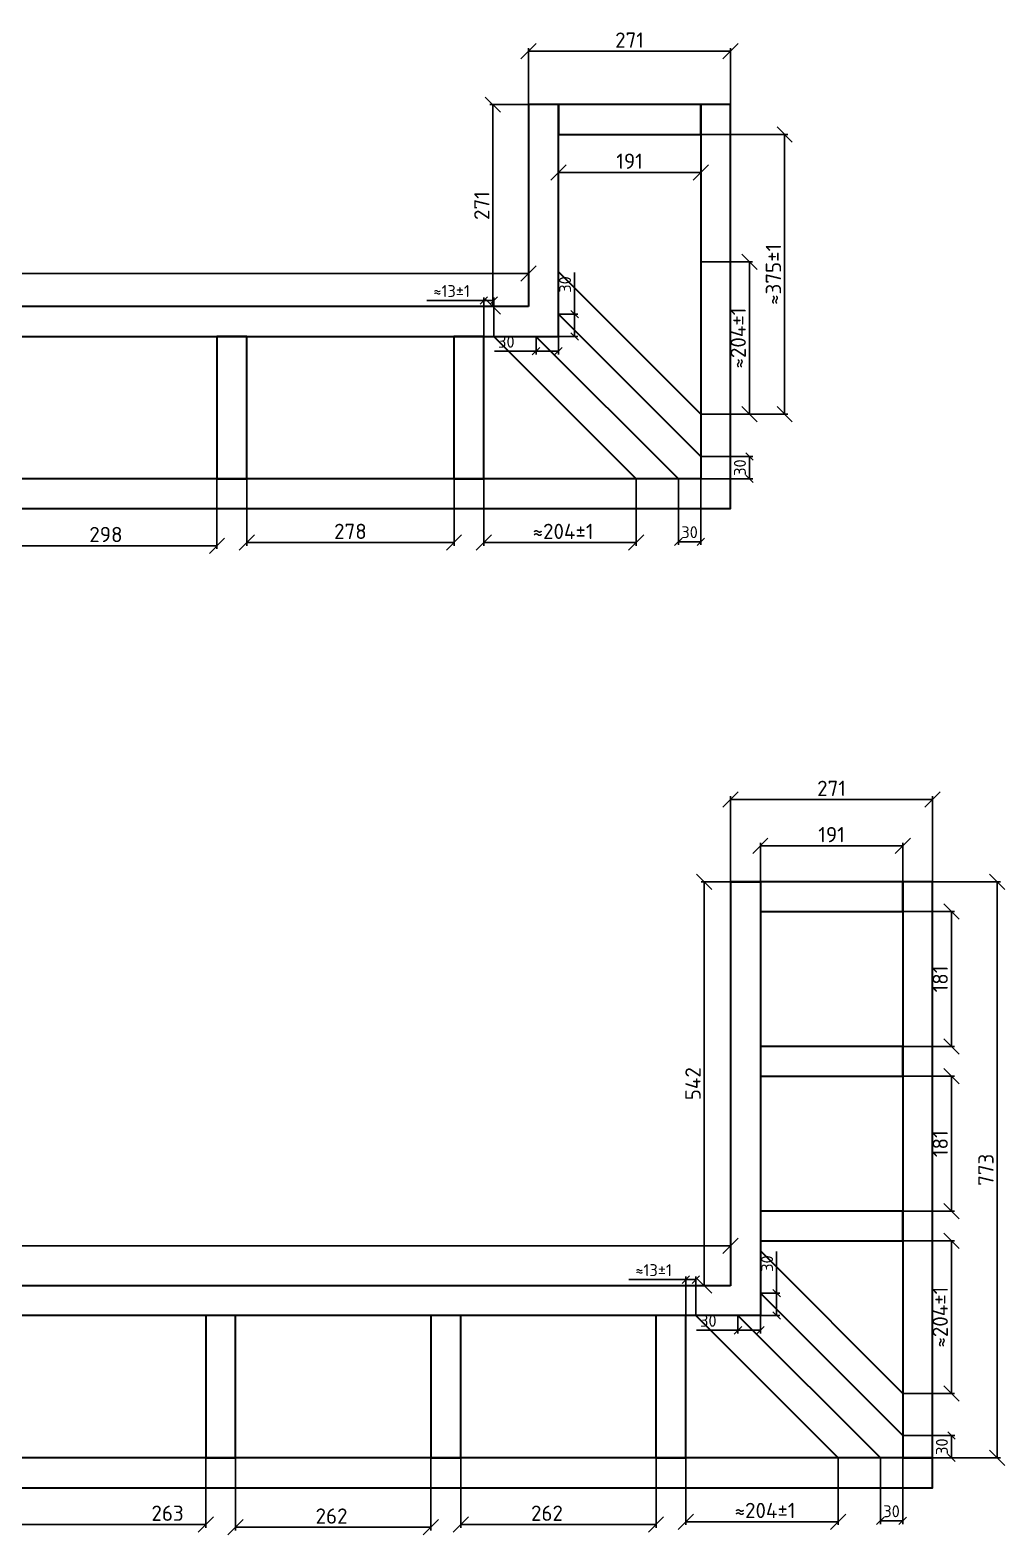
# Model space of a CAD drawing. Header units: millimetres. Extents: x 63961 to 279437, y 165795 to 374915.
# Drawn here: x 164181 to 165489, y 184086 to 186105 of the extents above; entities that cross this region are included whole.
import ezdxf

# ---------------------------------------------------------------- set-up
doc = ezdxf.new("R2010")
doc.units = ezdxf.units.MM
doc.layers.add('Профиль 40x40', color=220, linetype='Continuous', lineweight=35)
doc.layers.add('Размеры', color=150, linetype='Continuous', lineweight=0)
doc.styles.get("Standard").update_dxf_attribs({"font": 'isocpeur.ttf'})
doc.dimstyles.new('Копия Аннотативный', dxfattribs={"dimscale": 0, "dimtxt": 20.5, "dimasz": 20.5, "dimexe": 4.25, "dimexo": 0.625, "dimgap": 4.625, "dimtad": 1, "dimtxsty": 'Standard', "dimblk": 'OBLIQUE', "dimcen": 20.5, "dimclrd": 256, "dimclrt": 256, "dimadec": 0, "dimazin": 0, "dimtfac": 1, "dimtmove": 0, "dimatfit": 3, "dimfxl": 1, "dimtfillclr": 4, "dimarcsym": 0})

# ---------------------------------------------------------------- blocks, each defined once
blk = doc.blocks.new('_Oblique')
at = {"color": 0, "linetype": 'ByBlock', "lineweight": -2}
blk.add_line((-0.5, -0.5), (0.5, 0.5), dxfattribs=at)
blk = doc.blocks.new('*D1441')
at = {"layer": 'Defpoints', "color": 0, "transparency": 16777216}
for p in [(164850.1, 186077.1), (164850.1, 186005.4), (165121.1, 186005.4)]:
    blk.add_point(p, dxfattribs=at)
at = {"layer": 'Размеры', "color": 0, "lineweight": -2, "transparency": 16777216}
for p, q in [((164850.1, 186006), (164850.1, 186081.3)), ((165121.1, 186006), (165121.1, 186081.3))]:
    blk.add_line(p, q, dxfattribs=at)
at = {"layer": 'Размеры', "lineweight": -2, "transparency": 16777216}
blk.add_line((165121.1, 186077.1), (164850.1, 186077.1), dxfattribs=at)
at = {"layer": 'Размеры', "lineweight": -2, "transparency": 16777216, "xscale": 20.5, "yscale": 20.5, "zscale": 20.5, "rotation": 180}
blk.add_blockref('_Oblique', (164850.1, 186077.1), dxfattribs=at)
at = {"layer": 'Размеры', "lineweight": -2, "transparency": 16777216, "xscale": 20.5, "yscale": 20.5, "zscale": 20.5}
blk.add_blockref('_Oblique', (165121.1, 186077.1), dxfattribs=at)
at = {"layer": 'Размеры', "transparency": 16777216, "insert": (164985.6, 186092), "char_height": 20.5, "attachment_point": 5}
blk.add_mtext('271', dxfattribs=at)
blk = doc.blocks.new('*D1442')
at = {"layer": 'Defpoints', "color": 0, "transparency": 16777216}
for p in [(164850.1, 186005.4), (164802.3, 185734.4), (164850.1, 185734.4)]:
    blk.add_point(p, dxfattribs=at)
at = {"layer": 'Размеры', "color": 0, "lineweight": -2, "transparency": 16777216}
for p, q in [((164849.4, 186005.4), (164798.1, 186005.4)), ((164849.4, 185734.4), (164798.1, 185734.4))]:
    blk.add_line(p, q, dxfattribs=at)
at = {"layer": 'Размеры', "lineweight": -2, "transparency": 16777216}
blk.add_line((164802.3, 186005.4), (164802.3, 185734.4), dxfattribs=at)
at = {"layer": 'Размеры', "lineweight": -2, "transparency": 16777216, "xscale": 20.5, "yscale": 20.5, "zscale": 20.5}
for p, rotation in [((164802.3, 186005.4), 90), ((164802.3, 185734.4), 270)]:
    blk.add_blockref('_Oblique', p, dxfattribs=dict(at, rotation=rotation))
at = {"layer": 'Размеры', "transparency": 16777216, "insert": (164787.4, 185869.9), "char_height": 20.5, "attachment_point": 5, "rotation": 90}
blk.add_mtext('271', dxfattribs=at)
blk = doc.blocks.new('*D1443')
at = {"layer": 'Defpoints', "color": 0, "transparency": 16777216}
for p in [(165081.1, 185794.4), (165081.1, 185590), (165146.5, 185590)]:
    blk.add_point(p, dxfattribs=at)
at = {"layer": 'Размеры', "color": 0, "lineweight": -2, "transparency": 16777216}
for p, q in [((165081.7, 185794.4), (165150.7, 185794.4)), ((165081.7, 185590), (165150.7, 185590))]:
    blk.add_line(p, q, dxfattribs=at)
at = {"layer": 'Размеры', "lineweight": -2, "transparency": 16777216}
blk.add_line((165146.5, 185794.4), (165146.5, 185590), dxfattribs=at)
at = {"layer": 'Размеры', "lineweight": -2, "transparency": 16777216, "xscale": 20.5, "yscale": 20.5, "zscale": 20.5}
for p, rotation in [((165146.5, 185794.4), 90), ((165146.5, 185590), 270)]:
    blk.add_blockref('_Oblique', p, dxfattribs=dict(at, rotation=rotation))
at = {"layer": 'Размеры', "transparency": 16777216, "insert": (165131.4, 185692.2), "char_height": 20.5, "attachment_point": 5, "rotation": 90}
blk.add_mtext('≈204%%P1', dxfattribs=at)
blk = doc.blocks.new('*D1444')
at = {"layer": 'Defpoints', "color": 0, "transparency": 16777216}
for p in [(164790.1, 185742.5), (164790.1, 185694.4), (164803.5, 185694.4)]:
    blk.add_point(p, dxfattribs=at)
at = {"layer": 'Размеры', "lineweight": -2, "transparency": 16777216}
for p, q in [((164790.1, 185742.5), (164713.7, 185742.5)), ((164803.5, 185742.5), (164790.1, 185742.5))]:
    blk.add_line(p, q, dxfattribs=at)
at = {"layer": 'Размеры', "color": 0, "lineweight": -2, "transparency": 16777216}
for p, q in [((164790.1, 185695), (164790.1, 185746.8)), ((164803.5, 185695), (164803.5, 185746.8))]:
    blk.add_line(p, q, dxfattribs=at)
at = {"layer": 'Размеры', "lineweight": -2, "transparency": 16777216, "xscale": 10, "yscale": 10, "zscale": 10, "rotation": 180}
blk.add_blockref('_Oblique', (164790.1, 185742.5), dxfattribs=at)
at = {"layer": 'Размеры', "lineweight": -2, "transparency": 16777216, "xscale": 10, "yscale": 10, "zscale": 10}
blk.add_blockref('_Oblique', (164803.5, 185742.5), dxfattribs=at)
at = {"layer": 'Размеры', "transparency": 16777216, "insert": (164746.9, 185755.3), "char_height": 16, "attachment_point": 5}
blk.add_mtext('≈13%%P1', dxfattribs=at)
blk = doc.blocks.new('*D1445')
at = {"layer": 'Defpoints', "color": 0, "transparency": 16777216}
for p in [(164790.1, 185503.4), (164994.5, 185503.4), (164790.1, 185417.8)]:
    blk.add_point(p, dxfattribs=at)
at = {"layer": 'Размеры', "color": 0, "lineweight": -2, "transparency": 16777216}
for p, q in [((164790.1, 185502.8), (164790.1, 185413.5)), ((164994.5, 185502.8), (164994.5, 185413.5))]:
    blk.add_line(p, q, dxfattribs=at)
at = {"layer": 'Размеры', "lineweight": -2, "transparency": 16777216}
blk.add_line((164994.5, 185417.8), (164790.1, 185417.8), dxfattribs=at)
at = {"layer": 'Размеры', "lineweight": -2, "transparency": 16777216, "xscale": 20.5, "yscale": 20.5, "zscale": 20.5, "rotation": 180}
blk.add_blockref('_Oblique', (164790.1, 185417.8), dxfattribs=at)
at = {"layer": 'Размеры', "lineweight": -2, "transparency": 16777216, "xscale": 20.5, "yscale": 20.5, "zscale": 20.5}
blk.add_blockref('_Oblique', (164994.5, 185417.8), dxfattribs=at)
at = {"layer": 'Размеры', "transparency": 16777216, "insert": (164896.4, 185432.8), "char_height": 20.5, "attachment_point": 5}
blk.add_mtext('≈204%%P1', dxfattribs=at)
blk = doc.blocks.new('*D1446')
at = {"layer": 'Defpoints', "color": 0, "transparency": 16777216}
for p in [(164860.1, 185694.4), (164890.1, 185694.4), (164860.1, 185674.5)]:
    blk.add_point(p, dxfattribs=at)
at = {"layer": 'Размеры', "color": 0, "lineweight": -2, "transparency": 16777216}
for p, q in [((164860.1, 185693.8), (164860.1, 185670.3)), ((164890.1, 185693.8), (164890.1, 185670.3))]:
    blk.add_line(p, q, dxfattribs=at)
at = {"layer": 'Размеры', "lineweight": -2, "transparency": 16777216}
for p, q in [((164860.1, 185674.5), (164804.3, 185674.5)), ((164890.1, 185674.5), (164860.1, 185674.5))]:
    blk.add_line(p, q, dxfattribs=at)
at = {"layer": 'Размеры', "lineweight": -2, "transparency": 16777216, "xscale": 10, "yscale": 10, "zscale": 10, "rotation": 180}
blk.add_blockref('_Oblique', (164860.1, 185674.5), dxfattribs=at)
at = {"layer": 'Размеры', "lineweight": -2, "transparency": 16777216, "xscale": 10, "yscale": 10, "zscale": 10}
blk.add_blockref('_Oblique', (164890.1, 185674.5), dxfattribs=at)
at = {"layer": 'Размеры', "transparency": 16777216, "insert": (164820.3, 185687.3), "char_height": 16, "attachment_point": 5}
blk.add_mtext('30', dxfattribs=at)
blk = doc.blocks.new('*D1447')
at = {"layer": 'Defpoints', "color": 0, "transparency": 16777216}
for p in [(164890.1, 185724.4), (164890.1, 185694.4), (164911.9, 185694.4)]:
    blk.add_point(p, dxfattribs=at)
at = {"layer": 'Размеры', "lineweight": -2, "transparency": 16777216}
for p, q in [((164911.9, 185724.4), (164911.9, 185780.2)), ((164911.9, 185694.4), (164911.9, 185724.4))]:
    blk.add_line(p, q, dxfattribs=at)
at = {"layer": 'Размеры', "color": 0, "lineweight": -2, "transparency": 16777216}
for p, q in [((164890.7, 185724.4), (164916.2, 185724.4)), ((164890.7, 185694.4), (164916.2, 185694.4))]:
    blk.add_line(p, q, dxfattribs=at)
at = {"layer": 'Размеры', "lineweight": -2, "transparency": 16777216, "xscale": 10, "yscale": 10, "zscale": 10}
for p, rotation in [((164911.9, 185724.4), 90), ((164911.9, 185694.4), 270)]:
    blk.add_blockref('_Oblique', p, dxfattribs=dict(at, rotation=rotation))
at = {"layer": 'Размеры', "transparency": 16777216, "insert": (164899.1, 185764.1), "char_height": 16, "attachment_point": 5, "rotation": 90}
blk.add_mtext('30', dxfattribs=at)
blk = doc.blocks.new('*D1448')
at = {"layer": 'Defpoints', "color": 0, "transparency": 16777216}
for p in [(165081.1, 185533.4), (165081.1, 185503.4), (165146.5, 185503.4)]:
    blk.add_point(p, dxfattribs=at)
at = {"layer": 'Размеры', "color": 0, "lineweight": -2, "transparency": 16777216}
for p, q in [((165081.7, 185533.4), (165150.8, 185533.4)), ((165081.7, 185503.4), (165150.8, 185503.4))]:
    blk.add_line(p, q, dxfattribs=at)
at = {"layer": 'Размеры', "lineweight": -2, "transparency": 16777216}
blk.add_line((165146.5, 185533.4), (165146.5, 185503.4), dxfattribs=at)
at = {"layer": 'Размеры', "lineweight": -2, "transparency": 16777216, "xscale": 10, "yscale": 10, "zscale": 10}
for p, rotation in [((165146.5, 185533.4), 90), ((165146.5, 185503.4), 270)]:
    blk.add_blockref('_Oblique', p, dxfattribs=dict(at, rotation=rotation))
at = {"layer": 'Размеры', "transparency": 16777216, "insert": (165133.7, 185518.4), "char_height": 16, "attachment_point": 5, "rotation": 90}
blk.add_mtext('30', dxfattribs=at)
blk = doc.blocks.new('*D1449')
at = {"layer": 'Defpoints', "color": 0, "transparency": 16777216}
for p in [(165051.1, 185503.4), (165081.1, 185503.4), (165051.1, 185418.9)]:
    blk.add_point(p, dxfattribs=at)
at = {"layer": 'Размеры', "color": 0, "lineweight": -2, "transparency": 16777216}
for p, q in [((165051.1, 185502.8), (165051.1, 185414.6)), ((165081.1, 185502.8), (165081.1, 185414.6))]:
    blk.add_line(p, q, dxfattribs=at)
at = {"layer": 'Размеры', "lineweight": -2, "transparency": 16777216}
blk.add_line((165081.1, 185418.9), (165051.1, 185418.9), dxfattribs=at)
at = {"layer": 'Размеры', "lineweight": -2, "transparency": 16777216, "xscale": 10, "yscale": 10, "zscale": 10, "rotation": 180}
blk.add_blockref('_Oblique', (165051.1, 185418.9), dxfattribs=at)
at = {"layer": 'Размеры', "lineweight": -2, "transparency": 16777216, "xscale": 10, "yscale": 10, "zscale": 10}
blk.add_blockref('_Oblique', (165081.1, 185418.9), dxfattribs=at)
at = {"layer": 'Размеры', "transparency": 16777216, "insert": (165066.1, 185431.7), "char_height": 16, "attachment_point": 5}
blk.add_mtext('30', dxfattribs=at)
blk = doc.blocks.new('*D1450')
at = {"layer": 'Defpoints', "color": 0, "transparency": 16777216}
for p in [(165081.1, 185965.4), (165081.1, 185590), (165193.7, 185590)]:
    blk.add_point(p, dxfattribs=at)
at = {"layer": 'Размеры', "color": 0, "lineweight": -2, "transparency": 16777216}
for p, q in [((165081.7, 185965.4), (165198, 185965.4)), ((165081.7, 185590), (165198, 185590))]:
    blk.add_line(p, q, dxfattribs=at)
at = {"layer": 'Размеры', "lineweight": -2, "transparency": 16777216}
blk.add_line((165193.7, 185965.4), (165193.7, 185590), dxfattribs=at)
at = {"layer": 'Размеры', "lineweight": -2, "transparency": 16777216, "xscale": 20.5, "yscale": 20.5, "zscale": 20.5}
for p, rotation in [((165193.7, 185965.4), 90), ((165193.7, 185590), 270)]:
    blk.add_blockref('_Oblique', p, dxfattribs=dict(at, rotation=rotation))
at = {"layer": 'Размеры', "transparency": 16777216, "insert": (165178.6, 185777.7), "char_height": 20.5, "attachment_point": 5, "rotation": 90}
blk.add_mtext('≈375%%P1', dxfattribs=at)
blk = doc.blocks.new('*D1469')
at = {"layer": 'Defpoints', "color": 0, "transparency": 16777216}
for p in [(164890.1, 185965.4), (165081.1, 185965.4), (164890.1, 185914.4)]:
    blk.add_point(p, dxfattribs=at)
at = {"layer": 'Размеры', "color": 0, "lineweight": -2, "transparency": 16777216}
for p, q in [((164890.1, 185964.8), (164890.1, 185910.2)), ((165081.1, 185964.8), (165081.1, 185910.2))]:
    blk.add_line(p, q, dxfattribs=at)
at = {"layer": 'Размеры', "lineweight": -2, "transparency": 16777216}
blk.add_line((165081.1, 185914.4), (164890.1, 185914.4), dxfattribs=at)
at = {"layer": 'Размеры', "lineweight": -2, "transparency": 16777216, "xscale": 20.5, "yscale": 20.5, "zscale": 20.5, "rotation": 180}
blk.add_blockref('_Oblique', (164890.1, 185914.4), dxfattribs=at)
at = {"layer": 'Размеры', "lineweight": -2, "transparency": 16777216, "xscale": 20.5, "yscale": 20.5, "zscale": 20.5}
blk.add_blockref('_Oblique', (165081.1, 185914.4), dxfattribs=at)
at = {"layer": 'Размеры', "transparency": 16777216, "insert": (164985.6, 185929.5), "char_height": 20.5, "attachment_point": 5}
blk.add_mtext('191', dxfattribs=at)
blk = doc.blocks.new('*D1470')
at = {"layer": 'Defpoints', "color": 0, "transparency": 16777216}
for p in [(164472.1, 185503.4), (164750.1, 185503.4), (164472.1, 185417.8)]:
    blk.add_point(p, dxfattribs=at)
at = {"layer": 'Размеры', "color": 0, "lineweight": -2, "transparency": 16777216}
for p, q in [((164472.1, 185502.8), (164472.1, 185413.5)), ((164750.1, 185502.8), (164750.1, 185413.5))]:
    blk.add_line(p, q, dxfattribs=at)
at = {"layer": 'Размеры', "lineweight": -2, "transparency": 16777216}
blk.add_line((164750.1, 185417.8), (164472.1, 185417.8), dxfattribs=at)
at = {"layer": 'Размеры', "lineweight": -2, "transparency": 16777216, "xscale": 20.5, "yscale": 20.5, "zscale": 20.5, "rotation": 180}
blk.add_blockref('_Oblique', (164472.1, 185417.8), dxfattribs=at)
at = {"layer": 'Размеры', "lineweight": -2, "transparency": 16777216, "xscale": 20.5, "yscale": 20.5, "zscale": 20.5}
blk.add_blockref('_Oblique', (164750.1, 185417.8), dxfattribs=at)
at = {"layer": 'Размеры', "transparency": 16777216, "insert": (164611.1, 185432.8), "char_height": 20.5, "attachment_point": 5}
blk.add_mtext('278', dxfattribs=at)
blk = doc.blocks.new('*D1471')
at = {"layer": 'Defpoints', "color": 0, "transparency": 16777216}
for p in [(164134.1, 185694.4), (164432.1, 185503.4), (164134.1, 185413.5)]:
    blk.add_point(p, dxfattribs=at)
at = {"layer": 'Размеры', "color": 0, "lineweight": -2, "transparency": 16777216}
for p, q in [((164134.1, 185693.8), (164134.1, 185409.3)), ((164432.1, 185502.8), (164432.1, 185409.3))]:
    blk.add_line(p, q, dxfattribs=at)
at = {"layer": 'Размеры', "lineweight": -2, "transparency": 16777216}
blk.add_line((164432.1, 185413.5), (164134.1, 185413.5), dxfattribs=at)
at = {"layer": 'Размеры', "lineweight": -2, "transparency": 16777216, "xscale": 20.5, "yscale": 20.5, "zscale": 20.5, "rotation": 180}
blk.add_blockref('_Oblique', (164134.1, 185413.5), dxfattribs=at)
at = {"layer": 'Размеры', "lineweight": -2, "transparency": 16777216, "xscale": 20.5, "yscale": 20.5, "zscale": 20.5}
blk.add_blockref('_Oblique', (164432.1, 185413.5), dxfattribs=at)
at = {"layer": 'Размеры', "transparency": 16777216, "insert": (164283.1, 185428.6), "char_height": 20.5, "attachment_point": 5}
blk.add_mtext('298', dxfattribs=at)
blk = doc.blocks.new('*D1434')
at = {"layer": 'Defpoints', "color": 0, "transparency": 16777216}
for p in [(165121.1, 185073.1), (165121.1, 184962.7), (165392.1, 184962.7)]:
    blk.add_point(p, dxfattribs=at)
at = {"layer": 'Размеры', "color": 0, "lineweight": -2, "transparency": 16777216}
for p, q in [((165121.1, 184963.3), (165121.1, 185077.4)), ((165392.1, 184963.3), (165392.1, 185077.4))]:
    blk.add_line(p, q, dxfattribs=at)
at = {"layer": 'Размеры', "lineweight": -2, "transparency": 16777216}
blk.add_line((165392.1, 185073.1), (165121.1, 185073.1), dxfattribs=at)
at = {"layer": 'Размеры', "lineweight": -2, "transparency": 16777216, "xscale": 20.5, "yscale": 20.5, "zscale": 20.5, "rotation": 180}
blk.add_blockref('_Oblique', (165121.1, 185073.1), dxfattribs=at)
at = {"layer": 'Размеры', "lineweight": -2, "transparency": 16777216, "xscale": 20.5, "yscale": 20.5, "zscale": 20.5}
blk.add_blockref('_Oblique', (165392.1, 185073.1), dxfattribs=at)
at = {"layer": 'Размеры', "transparency": 16777216, "insert": (165256.6, 185088), "char_height": 20.5, "attachment_point": 5}
blk.add_mtext('271', dxfattribs=at)
blk = doc.blocks.new('*D1435')
at = {"layer": 'Defpoints', "color": 0, "transparency": 16777216}
for p in [(165392.1, 184962.7), (164134.1, 184189.7), (165478.9, 184189.7)]:
    blk.add_point(p, dxfattribs=at)
at = {"layer": 'Размеры', "color": 0, "lineweight": -2, "transparency": 16777216}
for p, q in [((165392.7, 184962.7), (165483.2, 184962.7)), ((164134.7, 184189.7), (165483.2, 184189.7))]:
    blk.add_line(p, q, dxfattribs=at)
at = {"layer": 'Размеры', "lineweight": -2, "transparency": 16777216}
blk.add_line((165478.9, 184962.7), (165478.9, 184189.7), dxfattribs=at)
at = {"layer": 'Размеры', "lineweight": -2, "transparency": 16777216, "xscale": 20.5, "yscale": 20.5, "zscale": 20.5}
for p, rotation in [((165478.9, 184962.7), 90), ((165478.9, 184189.7), 270)]:
    blk.add_blockref('_Oblique', p, dxfattribs=dict(at, rotation=rotation))
at = {"layer": 'Размеры', "transparency": 16777216, "insert": (165463.8, 184576.2), "char_height": 20.5, "attachment_point": 5, "rotation": 90}
blk.add_mtext('773', dxfattribs=at)
blk = doc.blocks.new('*D1479')
at = {"layer": 'Defpoints', "color": 0, "transparency": 16777216}
for p in [(164154.1, 184189.7), (164417.1, 184189.7), (164154.1, 184100.3)]:
    blk.add_point(p, dxfattribs=at)
at = {"layer": 'Размеры', "color": 0, "lineweight": -2, "transparency": 16777216}
for p, q in [((164154.1, 184189.1), (164154.1, 184096)), ((164417.1, 184189.1), (164417.1, 184096))]:
    blk.add_line(p, q, dxfattribs=at)
at = {"layer": 'Размеры', "lineweight": -2, "transparency": 16777216}
blk.add_line((164417.1, 184100.3), (164154.1, 184100.3), dxfattribs=at)
at = {"layer": 'Размеры', "lineweight": -2, "transparency": 16777216, "xscale": 20.5, "yscale": 20.5, "zscale": 20.5, "rotation": 180}
blk.add_blockref('_Oblique', (164154.1, 184100.3), dxfattribs=at)
at = {"layer": 'Размеры', "lineweight": -2, "transparency": 16777216, "xscale": 20.5, "yscale": 20.5, "zscale": 20.5}
blk.add_blockref('_Oblique', (164417.1, 184100.3), dxfattribs=at)
at = {"layer": 'Размеры', "transparency": 16777216, "insert": (164365.8, 184115.4), "char_height": 20.5, "attachment_point": 5}
blk.add_mtext('263', dxfattribs=at)
blk = doc.blocks.new('*D1480')
at = {"layer": 'Defpoints', "color": 0, "transparency": 16777216}
for p in [(164457.1, 184189.7), (164719.1, 184189.7), (164719.1, 184096.5)]:
    blk.add_point(p, dxfattribs=at)
at = {"layer": 'Размеры', "color": 0, "lineweight": -2, "transparency": 16777216}
for p, q in [((164457.1, 184189.1), (164457.1, 184092.3)), ((164719.1, 184189.1), (164719.1, 184092.3))]:
    blk.add_line(p, q, dxfattribs=at)
at = {"layer": 'Размеры', "lineweight": -2, "transparency": 16777216}
blk.add_line((164457.1, 184096.5), (164719.1, 184096.5), dxfattribs=at)
at = {"layer": 'Размеры', "lineweight": -2, "transparency": 16777216, "xscale": 20.5, "yscale": 20.5, "zscale": 20.5, "rotation": 180}
blk.add_blockref('_Oblique', (164457.1, 184096.5), dxfattribs=at)
at = {"layer": 'Размеры', "lineweight": -2, "transparency": 16777216, "xscale": 20.5, "yscale": 20.5, "zscale": 20.5}
blk.add_blockref('_Oblique', (164719.1, 184096.5), dxfattribs=at)
at = {"layer": 'Размеры', "transparency": 16777216, "insert": (164585.8, 184111.6), "char_height": 20.5, "attachment_point": 5}
blk.add_mtext('262', dxfattribs=at)
blk = doc.blocks.new('*D1481')
at = {"layer": 'Defpoints', "color": 0, "transparency": 16777216}
for p in [(164759.1, 184189.7), (165021.1, 184189.7), (165021.1, 184100.3)]:
    blk.add_point(p, dxfattribs=at)
at = {"layer": 'Размеры', "color": 0, "lineweight": -2, "transparency": 16777216}
for p, q in [((164759.1, 184189.1), (164759.1, 184096)), ((165021.1, 184189.1), (165021.1, 184096))]:
    blk.add_line(p, q, dxfattribs=at)
at = {"layer": 'Размеры', "lineweight": -2, "transparency": 16777216}
blk.add_line((164759.1, 184100.3), (165021.1, 184100.3), dxfattribs=at)
at = {"layer": 'Размеры', "lineweight": -2, "transparency": 16777216, "xscale": 20.5, "yscale": 20.5, "zscale": 20.5, "rotation": 180}
blk.add_blockref('_Oblique', (164759.1, 184100.3), dxfattribs=at)
at = {"layer": 'Размеры', "lineweight": -2, "transparency": 16777216, "xscale": 20.5, "yscale": 20.5, "zscale": 20.5}
blk.add_blockref('_Oblique', (165021.1, 184100.3), dxfattribs=at)
at = {"layer": 'Размеры', "transparency": 16777216, "insert": (164874.8, 184115.4), "char_height": 20.5, "attachment_point": 5}
blk.add_mtext('262', dxfattribs=at)
blk = doc.blocks.new('*D1482')
at = {"layer": 'Defpoints', "color": 0, "transparency": 16777216}
for p in [(165351.4, 184701.7), (165417.5, 184701.7), (165351.4, 184520.7)]:
    blk.add_point(p, dxfattribs=at)
at = {"layer": 'Размеры', "color": 0, "lineweight": -2, "transparency": 16777216}
for p, q in [((165352.1, 184701.7), (165421.7, 184701.7)), ((165352.1, 184520.7), (165421.7, 184520.7))]:
    blk.add_line(p, q, dxfattribs=at)
at = {"layer": 'Размеры', "lineweight": -2, "transparency": 16777216}
blk.add_line((165417.5, 184520.7), (165417.5, 184701.7), dxfattribs=at)
at = {"layer": 'Размеры', "lineweight": -2, "transparency": 16777216, "xscale": 20.5, "yscale": 20.5, "zscale": 20.5}
for p, rotation in [((165417.5, 184701.7), 90), ((165417.5, 184520.7), 270)]:
    blk.add_blockref('_Oblique', p, dxfattribs=dict(at, rotation=rotation))
at = {"layer": 'Размеры', "transparency": 16777216, "insert": (165402.4, 184611.2), "char_height": 20.5, "attachment_point": 5, "rotation": 90}
blk.add_mtext('181', dxfattribs=at)
blk = doc.blocks.new('*D1483')
at = {"layer": 'Defpoints', "color": 0, "transparency": 16777216}
for p in [(165351.4, 184922.7), (165417.5, 184922.7), (165351.4, 184741.7)]:
    blk.add_point(p, dxfattribs=at)
at = {"layer": 'Размеры', "color": 0, "lineweight": -2, "transparency": 16777216}
for p, q in [((165352.1, 184922.7), (165421.7, 184922.7)), ((165352.1, 184741.7), (165421.7, 184741.7))]:
    blk.add_line(p, q, dxfattribs=at)
at = {"layer": 'Размеры', "lineweight": -2, "transparency": 16777216}
blk.add_line((165417.5, 184741.7), (165417.5, 184922.7), dxfattribs=at)
at = {"layer": 'Размеры', "lineweight": -2, "transparency": 16777216, "xscale": 20.5, "yscale": 20.5, "zscale": 20.5}
for p, rotation in [((165417.5, 184922.7), 90), ((165417.5, 184741.7), 270)]:
    blk.add_blockref('_Oblique', p, dxfattribs=dict(at, rotation=rotation))
at = {"layer": 'Размеры', "transparency": 16777216, "insert": (165402.4, 184832.2), "char_height": 20.5, "attachment_point": 5, "rotation": 90}
blk.add_mtext('181', dxfattribs=at)
blk = doc.blocks.new('*D1484')
at = {"layer": 'Defpoints', "color": 0, "transparency": 16777216}
for p in [(165161.1, 185010.8), (165161.1, 184962.7), (165352.1, 184962.7)]:
    blk.add_point(p, dxfattribs=at)
at = {"layer": 'Размеры', "color": 0, "lineweight": -2, "transparency": 16777216}
for p, q in [((165161.1, 184963.3), (165161.1, 185015.1)), ((165352.1, 184963.3), (165352.1, 185015.1))]:
    blk.add_line(p, q, dxfattribs=at)
at = {"layer": 'Размеры', "lineweight": -2, "transparency": 16777216}
blk.add_line((165352.1, 185010.8), (165161.1, 185010.8), dxfattribs=at)
at = {"layer": 'Размеры', "lineweight": -2, "transparency": 16777216, "xscale": 20.5, "yscale": 20.5, "zscale": 20.5, "rotation": 180}
blk.add_blockref('_Oblique', (165161.1, 185010.8), dxfattribs=at)
at = {"layer": 'Размеры', "lineweight": -2, "transparency": 16777216, "xscale": 20.5, "yscale": 20.5, "zscale": 20.5}
blk.add_blockref('_Oblique', (165352.1, 185010.8), dxfattribs=at)
at = {"layer": 'Размеры', "transparency": 16777216, "insert": (165256.6, 185025.9), "char_height": 20.5, "attachment_point": 5}
blk.add_mtext('191', dxfattribs=at)
blk = doc.blocks.new('*D1485')
at = {"layer": 'Defpoints', "color": 0, "transparency": 16777216}
for p in [(165352.1, 184480.7), (165352.1, 184276.2), (165417.5, 184276.2)]:
    blk.add_point(p, dxfattribs=at)
at = {"layer": 'Размеры', "color": 0, "lineweight": -2, "transparency": 16777216}
for p, q in [((165352.7, 184480.7), (165421.7, 184480.7)), ((165352.7, 184276.2), (165421.7, 184276.2))]:
    blk.add_line(p, q, dxfattribs=at)
at = {"layer": 'Размеры', "lineweight": -2, "transparency": 16777216}
blk.add_line((165417.5, 184480.7), (165417.5, 184276.2), dxfattribs=at)
at = {"layer": 'Размеры', "lineweight": -2, "transparency": 16777216, "xscale": 20.5, "yscale": 20.5, "zscale": 20.5}
for p, rotation in [((165417.5, 184480.7), 90), ((165417.5, 184276.2), 270)]:
    blk.add_blockref('_Oblique', p, dxfattribs=dict(at, rotation=rotation))
at = {"layer": 'Размеры', "transparency": 16777216, "insert": (165402.4, 184378.5), "char_height": 20.5, "attachment_point": 5, "rotation": 90}
blk.add_mtext('≈204%%P1', dxfattribs=at)
blk = doc.blocks.new('*D1486')
at = {"layer": 'Defpoints', "color": 0, "transparency": 16777216}
for p in [(165061.1, 184428.8), (165061.1, 184380.7), (165074.5, 184380.7)]:
    blk.add_point(p, dxfattribs=at)
at = {"layer": 'Размеры', "lineweight": -2, "transparency": 16777216}
for p, q in [((165061.1, 184428.8), (164984.7, 184428.8)), ((165074.5, 184428.8), (165061.1, 184428.8))]:
    blk.add_line(p, q, dxfattribs=at)
at = {"layer": 'Размеры', "color": 0, "lineweight": -2, "transparency": 16777216}
for p, q in [((165061.1, 184381.3), (165061.1, 184433.1)), ((165074.5, 184381.3), (165074.5, 184433.1))]:
    blk.add_line(p, q, dxfattribs=at)
at = {"layer": 'Размеры', "lineweight": -2, "transparency": 16777216, "xscale": 10, "yscale": 10, "zscale": 10, "rotation": 180}
blk.add_blockref('_Oblique', (165061.1, 184428.8), dxfattribs=at)
at = {"layer": 'Размеры', "lineweight": -2, "transparency": 16777216, "xscale": 10, "yscale": 10, "zscale": 10}
blk.add_blockref('_Oblique', (165074.5, 184428.8), dxfattribs=at)
at = {"layer": 'Размеры', "transparency": 16777216, "insert": (165017.9, 184441.6), "char_height": 16, "attachment_point": 5}
blk.add_mtext('≈13%%P1', dxfattribs=at)
blk = doc.blocks.new('*D1487')
at = {"layer": 'Defpoints', "color": 0, "transparency": 16777216}
for p in [(165061.1, 184189.7), (165265.5, 184189.7), (165061.1, 184104)]:
    blk.add_point(p, dxfattribs=at)
at = {"layer": 'Размеры', "color": 0, "lineweight": -2, "transparency": 16777216}
for p, q in [((165061.1, 184189.1), (165061.1, 184099.8)), ((165265.5, 184189.1), (165265.5, 184099.8))]:
    blk.add_line(p, q, dxfattribs=at)
at = {"layer": 'Размеры', "lineweight": -2, "transparency": 16777216}
blk.add_line((165265.5, 184104), (165061.1, 184104), dxfattribs=at)
at = {"layer": 'Размеры', "lineweight": -2, "transparency": 16777216, "xscale": 20.5, "yscale": 20.5, "zscale": 20.5, "rotation": 180}
blk.add_blockref('_Oblique', (165061.1, 184104), dxfattribs=at)
at = {"layer": 'Размеры', "lineweight": -2, "transparency": 16777216, "xscale": 20.5, "yscale": 20.5, "zscale": 20.5}
blk.add_blockref('_Oblique', (165265.5, 184104), dxfattribs=at)
at = {"layer": 'Размеры', "transparency": 16777216, "insert": (165167.4, 184119.1), "char_height": 20.5, "attachment_point": 5}
blk.add_mtext('≈204%%P1', dxfattribs=at)
blk = doc.blocks.new('*D1488')
at = {"layer": 'Defpoints', "color": 0, "transparency": 16777216}
for p in [(165131.1, 184380.7), (165161.1, 184380.7), (165131.1, 184360.8)]:
    blk.add_point(p, dxfattribs=at)
at = {"layer": 'Размеры', "color": 0, "lineweight": -2, "transparency": 16777216}
for p, q in [((165131.1, 184380.1), (165131.1, 184356.6)), ((165161.1, 184380.1), (165161.1, 184356.6))]:
    blk.add_line(p, q, dxfattribs=at)
at = {"layer": 'Размеры', "lineweight": -2, "transparency": 16777216}
for p, q in [((165131.1, 184360.8), (165075.3, 184360.8)), ((165161.1, 184360.8), (165131.1, 184360.8))]:
    blk.add_line(p, q, dxfattribs=at)
at = {"layer": 'Размеры', "lineweight": -2, "transparency": 16777216, "xscale": 10, "yscale": 10, "zscale": 10, "rotation": 180}
blk.add_blockref('_Oblique', (165131.1, 184360.8), dxfattribs=at)
at = {"layer": 'Размеры', "lineweight": -2, "transparency": 16777216, "xscale": 10, "yscale": 10, "zscale": 10}
blk.add_blockref('_Oblique', (165161.1, 184360.8), dxfattribs=at)
at = {"layer": 'Размеры', "transparency": 16777216, "insert": (165091.3, 184373.6), "char_height": 16, "attachment_point": 5}
blk.add_mtext('30', dxfattribs=at)
blk = doc.blocks.new('*D1489')
at = {"layer": 'Defpoints', "color": 0, "transparency": 16777216}
for p in [(165161.1, 184410.7), (165161.1, 184380.7), (165182.9, 184380.7)]:
    blk.add_point(p, dxfattribs=at)
at = {"layer": 'Размеры', "lineweight": -2, "transparency": 16777216}
for p, q in [((165182.9, 184410.7), (165182.9, 184466.5)), ((165182.9, 184380.7), (165182.9, 184410.7))]:
    blk.add_line(p, q, dxfattribs=at)
at = {"layer": 'Размеры', "color": 0, "lineweight": -2, "transparency": 16777216}
for p, q in [((165161.7, 184410.7), (165187.2, 184410.7)), ((165161.7, 184380.7), (165187.2, 184380.7))]:
    blk.add_line(p, q, dxfattribs=at)
at = {"layer": 'Размеры', "lineweight": -2, "transparency": 16777216, "xscale": 10, "yscale": 10, "zscale": 10}
for p, rotation in [((165182.9, 184410.7), 90), ((165182.9, 184380.7), 270)]:
    blk.add_blockref('_Oblique', p, dxfattribs=dict(at, rotation=rotation))
at = {"layer": 'Размеры', "transparency": 16777216, "insert": (165170.1, 184450.4), "char_height": 16, "attachment_point": 5, "rotation": 90}
blk.add_mtext('30', dxfattribs=at)
blk = doc.blocks.new('*D1490')
at = {"layer": 'Defpoints', "color": 0, "transparency": 16777216}
for p in [(165121.1, 184962.7), (165085.8, 184420.7), (165121.1, 184420.7)]:
    blk.add_point(p, dxfattribs=at)
at = {"layer": 'Размеры', "color": 0, "lineweight": -2, "transparency": 16777216}
for p, q in [((165120.4, 184962.7), (165081.6, 184962.7)), ((165120.4, 184420.7), (165081.6, 184420.7))]:
    blk.add_line(p, q, dxfattribs=at)
at = {"layer": 'Размеры', "lineweight": -2, "transparency": 16777216}
blk.add_line((165085.8, 184962.7), (165085.8, 184420.7), dxfattribs=at)
at = {"layer": 'Размеры', "lineweight": -2, "transparency": 16777216, "xscale": 20.5, "yscale": 20.5, "zscale": 20.5}
for p, rotation in [((165085.8, 184962.7), 90), ((165085.8, 184420.7), 270)]:
    blk.add_blockref('_Oblique', p, dxfattribs=dict(at, rotation=rotation))
at = {"layer": 'Размеры', "transparency": 16777216, "insert": (165070.7, 184691.7), "char_height": 20.5, "attachment_point": 5, "rotation": 90}
blk.add_mtext('542', dxfattribs=at)
blk = doc.blocks.new('*D1491')
at = {"layer": 'Defpoints', "color": 0, "transparency": 16777216}
for p in [(165352.1, 184219.7), (165352.1, 184189.7), (165417.5, 184189.7)]:
    blk.add_point(p, dxfattribs=at)
at = {"layer": 'Размеры', "color": 0, "lineweight": -2, "transparency": 16777216}
for p, q in [((165352.7, 184219.7), (165421.8, 184219.7)), ((165352.7, 184189.7), (165421.8, 184189.7))]:
    blk.add_line(p, q, dxfattribs=at)
at = {"layer": 'Размеры', "lineweight": -2, "transparency": 16777216}
blk.add_line((165417.5, 184219.7), (165417.5, 184189.7), dxfattribs=at)
at = {"layer": 'Размеры', "lineweight": -2, "transparency": 16777216, "xscale": 10, "yscale": 10, "zscale": 10}
for p, rotation in [((165417.5, 184219.7), 90), ((165417.5, 184189.7), 270)]:
    blk.add_blockref('_Oblique', p, dxfattribs=dict(at, rotation=rotation))
at = {"layer": 'Размеры', "transparency": 16777216, "insert": (165404.7, 184204.7), "char_height": 16, "attachment_point": 5, "rotation": 90}
blk.add_mtext('30', dxfattribs=at)
blk = doc.blocks.new('*D1492')
at = {"layer": 'Defpoints', "color": 0, "transparency": 16777216}
for p in [(165322.1, 184189.7), (165352.1, 184189.7), (165322.1, 184105.2)]:
    blk.add_point(p, dxfattribs=at)
at = {"layer": 'Размеры', "color": 0, "lineweight": -2, "transparency": 16777216}
for p, q in [((165322.1, 184189.1), (165322.1, 184100.9)), ((165352.1, 184189.1), (165352.1, 184100.9))]:
    blk.add_line(p, q, dxfattribs=at)
at = {"layer": 'Размеры', "lineweight": -2, "transparency": 16777216}
blk.add_line((165352.1, 184105.2), (165322.1, 184105.2), dxfattribs=at)
at = {"layer": 'Размеры', "lineweight": -2, "transparency": 16777216, "xscale": 10, "yscale": 10, "zscale": 10, "rotation": 180}
blk.add_blockref('_Oblique', (165322.1, 184105.2), dxfattribs=at)
at = {"layer": 'Размеры', "lineweight": -2, "transparency": 16777216, "xscale": 10, "yscale": 10, "zscale": 10}
blk.add_blockref('_Oblique', (165352.1, 184105.2), dxfattribs=at)
at = {"layer": 'Размеры', "transparency": 16777216, "insert": (165337.1, 184118), "char_height": 16, "attachment_point": 5}
blk.add_mtext('30', dxfattribs=at)
blk = doc.blocks.new('*D1497')
at = {"layer": 'Defpoints', "color": 0, "transparency": 16777216}
for p in [(165121.1, 184474.1), (163147.1, 184420.7), (165121.1, 184420.7)]:
    blk.add_point(p, dxfattribs=at)
at = {"layer": 'Размеры', "color": 0, "lineweight": -2, "transparency": 16777216}
for p, q in [((163147.1, 184421.3), (163147.1, 184478.3)), ((165121.1, 184421.3), (165121.1, 184478.3))]:
    blk.add_line(p, q, dxfattribs=at)
at = {"layer": 'Размеры', "lineweight": -2, "transparency": 16777216}
blk.add_line((163147.1, 184474.1), (165121.1, 184474.1), dxfattribs=at)
at = {"layer": 'Размеры', "lineweight": -2, "transparency": 16777216, "xscale": 20.5, "yscale": 20.5, "zscale": 20.5, "rotation": 180}
blk.add_blockref('_Oblique', (163147.1, 184474.1), dxfattribs=at)
at = {"layer": 'Размеры', "lineweight": -2, "transparency": 16777216, "xscale": 20.5, "yscale": 20.5, "zscale": 20.5}
blk.add_blockref('_Oblique', (165121.1, 184474.1), dxfattribs=at)
at = {"layer": 'Размеры', "transparency": 16777216, "insert": (164134.1, 184489.1), "char_height": 20.5, "attachment_point": 5}
blk.add_mtext('1974', dxfattribs=at)
blk = doc.blocks.new('*D1498')
at = {"layer": 'Defpoints', "color": 0, "transparency": 16777216}
for p in [(164850.1, 185778.9), (163418.1, 185734.4), (164850.1, 185734.4)]:
    blk.add_point(p, dxfattribs=at)
at = {"layer": 'Размеры', "color": 0, "lineweight": -2, "transparency": 16777216}
for p, q in [((163418.1, 185735), (163418.1, 185783.2)), ((164850.1, 185735), (164850.1, 185783.2))]:
    blk.add_line(p, q, dxfattribs=at)
at = {"layer": 'Размеры', "lineweight": -2, "transparency": 16777216}
blk.add_line((163418.1, 185778.9), (164850.1, 185778.9), dxfattribs=at)
at = {"layer": 'Размеры', "lineweight": -2, "transparency": 16777216, "xscale": 20.5, "yscale": 20.5, "zscale": 20.5, "rotation": 180}
blk.add_blockref('_Oblique', (163418.1, 185778.9), dxfattribs=at)
at = {"layer": 'Размеры', "lineweight": -2, "transparency": 16777216, "xscale": 20.5, "yscale": 20.5, "zscale": 20.5}
blk.add_blockref('_Oblique', (164850.1, 185778.9), dxfattribs=at)
at = {"layer": 'Размеры', "transparency": 16777216, "insert": (164134.1, 185794), "char_height": 20.5, "attachment_point": 5}
blk.add_mtext('1432', dxfattribs=at)

msp = doc.modelspace()

# ---------------------------------------------------------------- linework, layer by layer
at = {"layer": 'Профиль 40x40'}
for p, q in [((165081.074, 185589.951), (164890.074, 185780.951)), ((165081.074, 185533.383), (164890.074, 185724.383)), ((164994.506, 185503.383), (164803.506, 185694.383)), ((165051.074, 185503.383), (164860.074, 185694.383)), ((165121.074, 184962.678), (165161.074, 184962.678)), ((165161.074, 184962.678), (165161.074, 184380.678)), ((165352.074, 184276.247), (165161.074, 184467.247)), ((165352.074, 184219.678), (165161.074, 184410.678)), ((165161.074, 184380.678), (164134.074, 184380.678)), ((165265.506, 184189.678), (165074.506, 184380.678)), ((165322.074, 184189.678), (165131.074, 184380.678))]:
    msp.add_line(p, q, dxfattribs=at)
for points in [[(164850.074, 185694.383), (164890.074, 185694.383), (164890.074, 186005.383), (164850.074, 186005.383), (164850.074, 185734.383)], [(165081.074, 185463.383), (165121.074, 185463.383), (165121.074, 186005.383), (165081.074, 186005.383), (165081.074, 185503.383)], [(164850.074, 185734.383), (164134.074, 185734.383)], [(164134.074, 185694.383), (164890.074, 185694.383), (164890.074, 185734.383)], [(165081.074, 185503.383), (164134.074, 185503.383)], [(164134.074, 185463.383), (165121.074, 185463.383), (165121.074, 185503.383)], [(165161.074, 184922.678), (165352.074, 184922.678), (165352.074, 184962.678), (165121.074, 184962.678), (165121.074, 184420.678)], [(165121.074, 184420.678), (164134.074, 184420.678)], [(164134.074, 184149.678), (165392.074, 184149.678), (165392.074, 184189.678), (164134.074, 184189.678)]]:
    msp.add_lwpolyline(points, dxfattribs=at)
for points in [[(165081.074, 186005.383), (164890.074, 186005.383), (164890.074, 185965.383), (165081.074, 185965.383)], [(164472.074, 185694.383), (164432.074, 185694.383), (164432.074, 185503.383), (164472.074, 185503.383)], [(164790.074, 185694.383), (164750.074, 185694.383), (164750.074, 185503.383), (164790.074, 185503.383)], [(165392.074, 184962.678), (165352.074, 184962.678), (165352.074, 184189.678), (165392.074, 184189.678)], [(165352.074, 184741.678), (165161.074, 184741.678), (165161.074, 184701.678), (165352.074, 184701.678)], [(165352.074, 184520.678), (165161.074, 184520.678), (165161.074, 184480.678), (165352.074, 184480.678)], [(164457.074, 184380.678), (164417.074, 184380.678), (164417.074, 184189.678), (164457.074, 184189.678)], [(164759.074, 184380.678), (164719.074, 184380.678), (164719.074, 184189.678), (164759.074, 184189.678)], [(165061.074, 184380.678), (165021.074, 184380.678), (165021.074, 184189.678), (165061.074, 184189.678)]]:
    msp.add_lwpolyline(points, close=True, dxfattribs=at)
at = {"layer": 'Размеры'}
msp.add_line((164890.074, 185694.383), (164890.074, 185794.383), dxfattribs=at)

# ---------------------------------------------------------------- dimensions: what is measured, and where the dimension line sits
for base, p1, p2, angle, picture, middle in [((164850.074, 186077.056), (165121.074, 186005.383), (164850.074, 186005.383), 180, '*D1441', (164985.574, 186091.972)), ((164802.306, 185734.383), (164850.074, 186005.383), (164850.074, 185734.383), 90, '*D1442', (164787.389, 185869.883)), ((164890.074, 185914.423), (165081.074, 185965.383), (164890.074, 185965.383), 180, '*D1469', (164985.574, 185929.515)), ((164134.074, 185413.502), (164432.074, 185503.383), (164134.074, 185694.383), 180, '*D1471', (164283.074, 185428.593)), ((164472.074, 185417.752), (164750.074, 185503.383), (164472.074, 185503.383), 180, '*D1470', (164611.074, 185432.843)), ((165161.074, 185010.805), (165352.074, 184962.678), (165161.074, 184962.678), 180, '*D1484', (165256.574, 185025.897)), ((165085.823, 184420.678), (165121.074, 184962.678), (165121.074, 184420.678), 90, '*D1490', (165070.732, 184691.678))]:
    dim = msp.add_linear_dim(base=base, p1=p1, p2=p2, angle=angle, dimstyle='Копия Аннотативный', dxfattribs=at)
    dim.commit()
    dim.dimension.update_dxf_attribs({"geometry": picture, "text_midpoint": middle})
for base, p1, p2, text, picture, middle in [((165193.747, 185589.951), (165081.074, 185965.383), (165081.074, 185589.951), '≈375%%P1', '*D1450', (165178.648, 185777.667)), ((165146.46, 185589.951), (165081.074, 185794.383), (165081.074, 185589.951), '≈204%%P1', '*D1443', (165131.369, 185692.167)), ((165417.46, 184276.247), (165352.074, 184480.678), (165352.074, 184276.247), '≈204%%P1', '*D1485', (165402.369, 184378.462))]:
    dim = msp.add_linear_dim(base=base, p1=p1, p2=p2, angle=90, text=text, dimstyle='Копия Аннотативный', dxfattribs=at)
    dim.commit()
    dim.dimension.update_dxf_attribs({"geometry": picture, "text_midpoint": middle})
for base, p1, p2, picture, middle in [((164850.074, 185778.948), (163418.074, 185734.383), (164850.074, 185734.383), '*D1498', (164134.074, 185794.047)), ((165121.074, 184474.056), (163147.074, 184420.678), (165121.074, 184420.678), '*D1497', (164134.074, 184489.148))]:
    dim = msp.add_linear_dim(base=base, p1=p1, p2=p2, dimstyle='Копия Аннотативный', dxfattribs=at)
    dim.commit()
    dim.dimension.update_dxf_attribs({"geometry": picture, "text_midpoint": middle})
for base, p1, p2, angle, picture, middle in [((164911.932, 185694.383), (164890.074, 185724.383), (164890.074, 185694.383), 90, '*D1447', (164911.932, 185764.149)), ((164860.074, 185674.515), (164890.074, 185694.383), (164860.074, 185694.383), 180, '*D1446', (164820.309, 185674.515)), ((165146.531, 185503.383), (165081.074, 185533.383), (165081.074, 185503.383), 90, '*D1448', (165146.531, 185518.383)), ((165051.074, 185418.875), (165081.074, 185503.383), (165051.074, 185503.383), 180, '*D1449', (165066.074, 185418.875)), ((165182.932, 184380.678), (165161.074, 184410.678), (165161.074, 184380.678), 90, '*D1489', (165182.932, 184450.444)), ((165131.074, 184360.811), (165161.074, 184380.678), (165131.074, 184380.678), 180, '*D1488', (165091.309, 184360.811)), ((165417.531, 184189.678), (165352.074, 184219.678), (165352.074, 184189.678), 90, '*D1491', (165417.531, 184204.678)), ((165322.074, 184105.17), (165352.074, 184189.678), (165322.074, 184189.678), 180, '*D1492', (165337.074, 184105.17))]:
    dim = msp.add_linear_dim(base=base, p1=p1, p2=p2, angle=angle, dimstyle='Копия Аннотативный', override={"dimtxt": 16, "dimasz": 10}, dxfattribs=at)
    dim.commit()
    dim.dimension.update_dxf_attribs({"geometry": picture, "text_midpoint": middle, "dimtype": 160})
for base, p1, p2, picture, middle in [((164790.074, 185742.538), (164803.506, 185694.383), (164790.074, 185694.383), '*D1444', (164746.865, 185755.338)), ((165061.074, 184428.833), (165074.506, 184380.678), (165061.074, 184380.678), '*D1486', (165017.865, 184441.633))]:
    dim = msp.add_linear_dim(base=base, p1=p1, p2=p2, angle=180, text='≈13%%P1', dimstyle='Копия Аннотативный', override={"dimtxt": 16, "dimasz": 10}, dxfattribs=at)
    dim.commit()
    dim.dimension.update_dxf_attribs({"geometry": picture, "text_midpoint": middle})
for base, p1, p2, picture, middle in [((164790.074, 185417.752), (164994.506, 185503.383), (164790.074, 185503.383), '*D1445', (164896.418, 185417.752)), ((165061.074, 184104.047), (165265.506, 184189.678), (165061.074, 184189.678), '*D1487', (165167.418, 184104.047))]:
    dim = msp.add_linear_dim(base=base, p1=p1, p2=p2, angle=180, text='≈204%%P1', dimstyle='Копия Аннотативный', dxfattribs=at)
    dim.commit()
    dim.dimension.update_dxf_attribs({"geometry": picture, "text_midpoint": middle, "dimtype": 160})
for base, p1, p2, angle, picture, middle in [((165121.074, 185073.115), (165392.074, 184962.678), (165121.074, 184962.678), 180, '*D1434', (165256.574, 185073.115)), ((165478.934, 184189.678), (165392.074, 184962.678), (164134.074, 184189.678), 90, '*D1435', (165478.934, 184576.178)), ((165417.46, 184922.678), (165351.449, 184741.678), (165351.449, 184922.678), 90, '*D1483', (165417.46, 184832.178)), ((165417.46, 184701.678), (165351.449, 184520.678), (165351.449, 184701.678), 90, '*D1482', (165417.46, 184611.178)), ((164154.074, 184100.297), (164417.074, 184189.678), (164154.074, 184189.678), 180, '*D1479', (164365.823, 184100.297)), ((164719.074, 184096.547), (164457.074, 184189.678), (164719.074, 184189.678), 180, '*D1480', (164585.823, 184096.547)), ((165021.074, 184100.297), (164759.074, 184189.678), (165021.074, 184189.678), 180, '*D1481', (164874.765, 184100.297))]:
    dim = msp.add_linear_dim(base=base, p1=p1, p2=p2, angle=angle, dimstyle='Копия Аннотативный', dxfattribs=at)
    dim.commit()
    dim.dimension.update_dxf_attribs({"geometry": picture, "text_midpoint": middle, "dimtype": 160})

doc.saveas('drawing.dxf')
